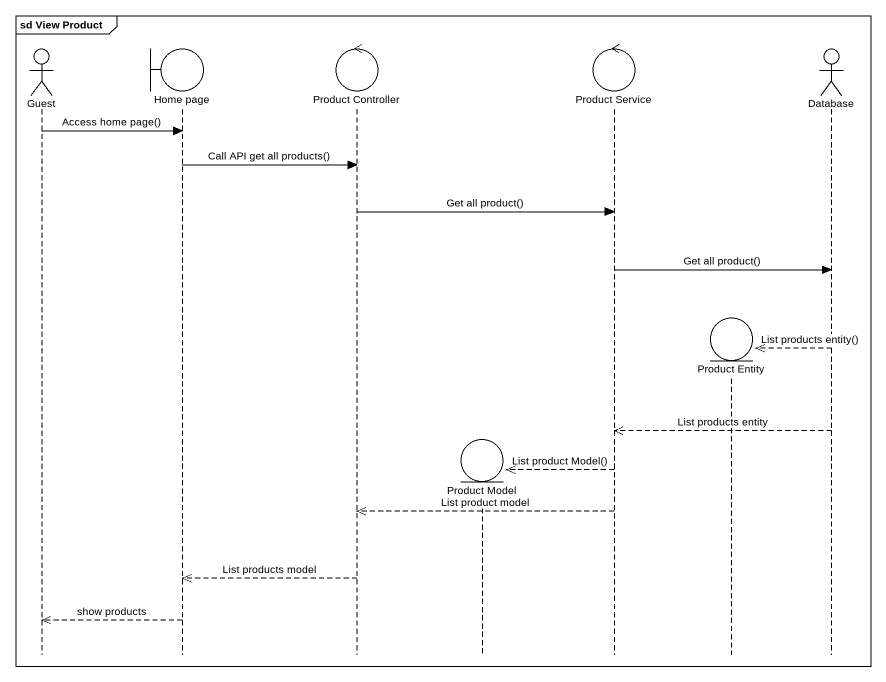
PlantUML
@startuml
mainframe sd View Product
hide footbox
actor Guest
boundary "Home page" as Home_page
control "Product Controller" as Product_Controller
entity "Product Model" as Product_Model
control "Product Service" as Product_Service
entity "Product Entity" as Product_Entity
actor "Database" as Database_

Guest -> Home_page : Access home page()
Home_page -> Product_Controller : Call API get all products()
Product_Controller -> Product_Service : Get all product()
Product_Service -> Database_ : Get all product()
Database_ -->> Product_Entity ** : List products entity()
Database_ -->> Product_Service : List products entity
Product_Service -->> Product_Model ** : List product Model()
Product_Service -->> Product_Controller : List product model
Product_Controller -->> Home_page : List products model
Home_page -->> Guest : show products
@enduml
